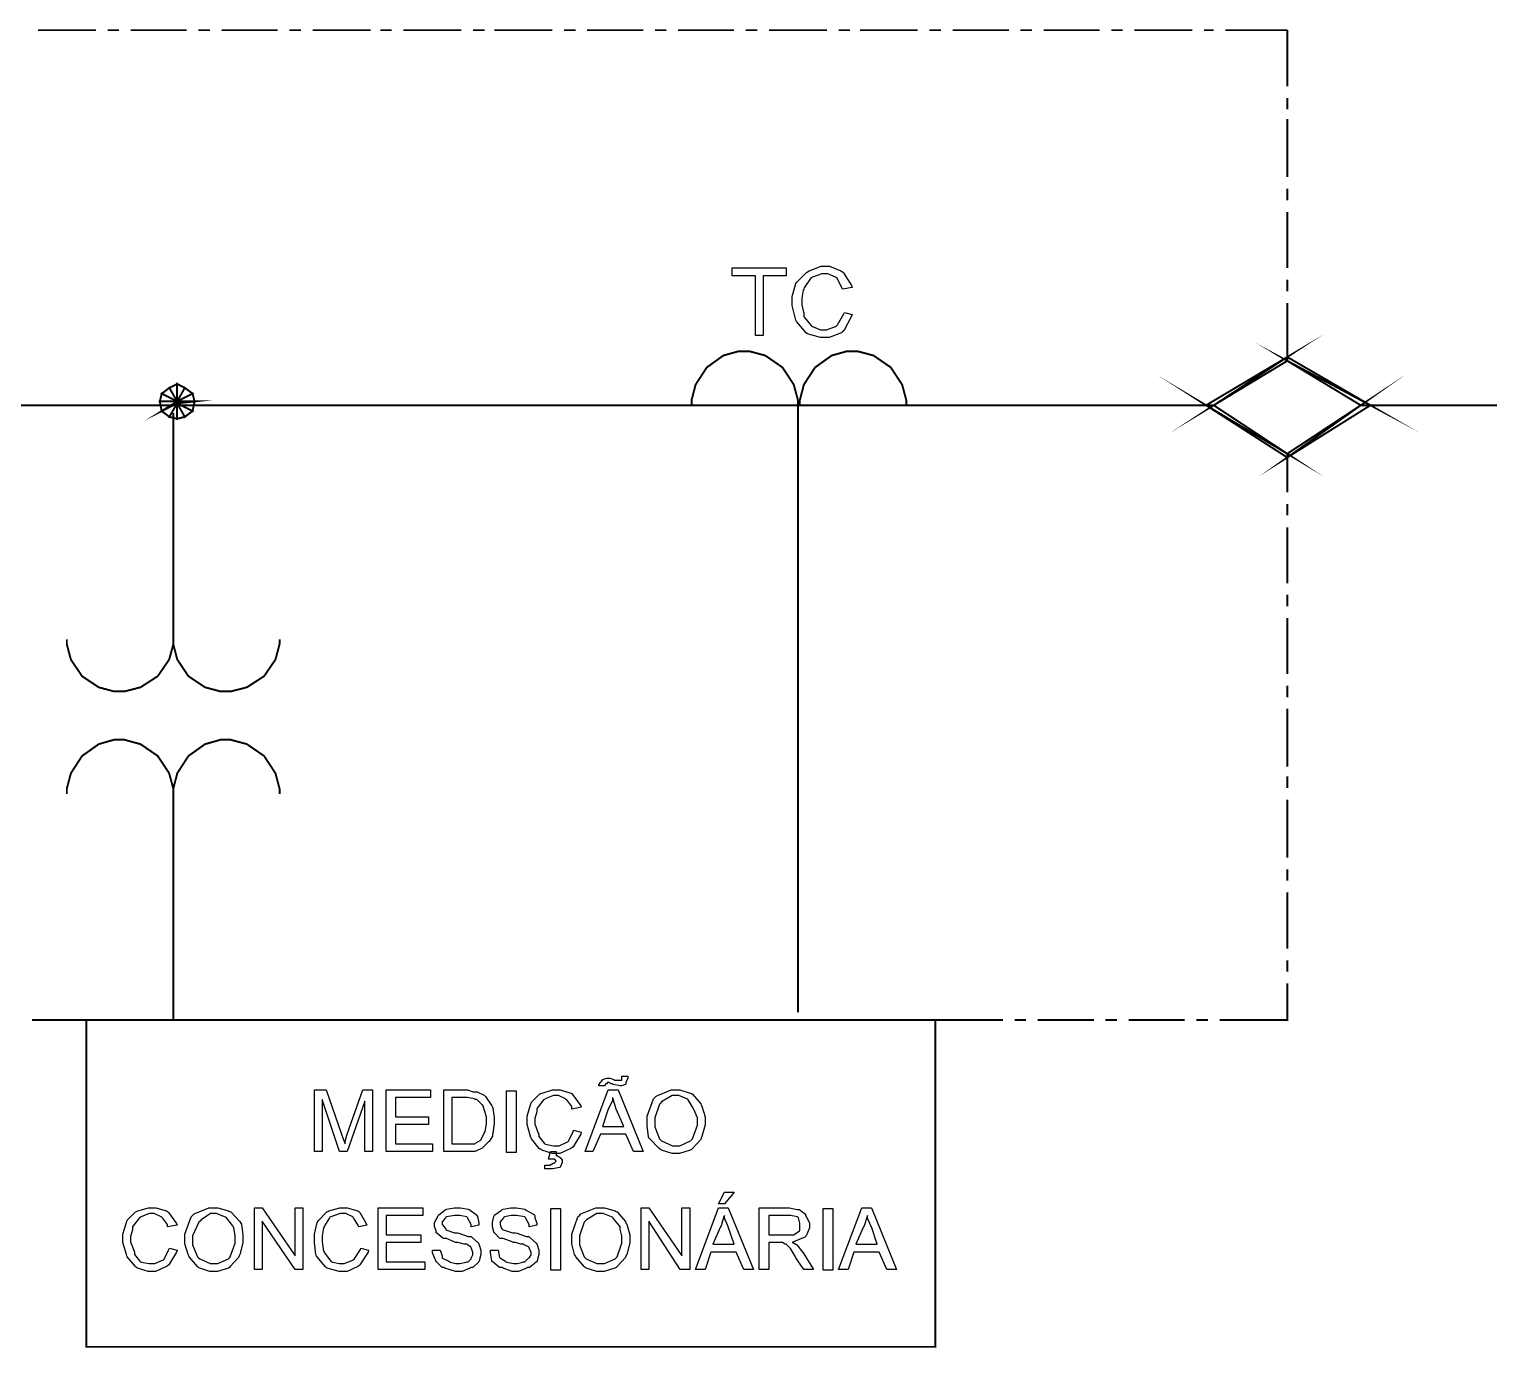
# Model space of a CAD drawing. Header units: metres. Extents: x 3290 to 4536, y 1562 to 1983.
# Drawn here: x 4359.59 to 4384.06, y 1886.72 to 1908.83 of the extents above; entities that cross this region are included whole.
import ezdxf

# ---------------------------------------------------------------- set-up
doc = ezdxf.new("R2010")
doc.units = ezdxf.units.M
for name, color, linetype in [('C00-00-00-BLACK', 7, 'Continuous'), ('C00-7E-FF', 150, 'Continuous'), ('CFF-7E-00', 30, 'Continuous')]:
    doc.layers.add(name, color=color, linetype=linetype)

msp = doc.modelspace()

# ---------------------------------------------------------------- linework, layer by layer
at = {"layer": 'C00-00-00-BLACK', "const_width": 0.0324}
for points in [[(4362.074, 1902.878), (4361.944, 1902.814), (4362.074, 1902.587), (4362.074, 1902.878)], [(4362.074, 1902.587), (4362.203, 1902.814), (4362.074, 1902.878), (4362.074, 1902.587)], [(4362.074, 1902.587), (4361.816, 1902.717), (4361.783, 1902.587), (4362.074, 1902.587)], [(4361.944, 1902.814), (4362.074, 1902.587), (4361.816, 1902.717), (4361.944, 1902.814)], [(4362.366, 1902.587), (4362.333, 1902.717), (4362.074, 1902.587), (4362.366, 1902.587)], [(4362.333, 1902.717), (4362.074, 1902.587), (4362.203, 1902.814), (4362.333, 1902.717)], [(4362.074, 1902.587), (4361.816, 1902.425), (4362.074, 1902.554), (4362.074, 1902.587)], [(4361.783, 1902.587), (4362.074, 1902.587), (4361.816, 1902.425), (4361.783, 1902.587)], [(4361.816, 1902.425), (4362.074, 1902.554), (4361.944, 1902.328), (4361.816, 1902.425)], [(4362.074, 1902.554), (4361.944, 1902.328), (4362.074, 1902.295), (4362.074, 1902.554)], [(4362.333, 1902.425), (4362.074, 1902.554), (4362.366, 1902.587), (4362.333, 1902.425)], [(4362.203, 1902.328), (4362.074, 1902.554), (4362.333, 1902.425), (4362.203, 1902.328)], [(4362.074, 1902.295), (4362.203, 1902.328), (4362.074, 1902.554), (4362.074, 1902.295)], [(4362.074, 1902.554), (4362.366, 1902.587), (4362.074, 1902.587), (4362.074, 1902.554)]]:
    msp.add_lwpolyline(points, close=True, dxfattribs=at)
at = {"layer": 'C00-00-00-BLACK'}
for points in [[(4362.074, 1902.878), (4361.944, 1902.814), (4362.074, 1902.587), (4362.074, 1902.878)], [(4362.074, 1902.587), (4362.203, 1902.814), (4362.074, 1902.878), (4362.074, 1902.587)], [(4362.074, 1902.587), (4361.816, 1902.717), (4361.783, 1902.587), (4362.074, 1902.587)], [(4361.944, 1902.814), (4362.074, 1902.587), (4361.816, 1902.717), (4361.944, 1902.814)], [(4362.333, 1902.717), (4362.074, 1902.587), (4362.203, 1902.814), (4362.333, 1902.717)], [(4362.366, 1902.587), (4362.333, 1902.717), (4362.074, 1902.587), (4362.366, 1902.587)], [(4361.783, 1902.587), (4362.074, 1902.587), (4361.816, 1902.425), (4361.783, 1902.587)], [(4362.074, 1902.587), (4361.816, 1902.425), (4362.074, 1902.554), (4362.074, 1902.587)], [(4361.816, 1902.425), (4362.074, 1902.554), (4361.944, 1902.328), (4361.816, 1902.425)], [(4362.074, 1902.554), (4361.944, 1902.328), (4362.074, 1902.295), (4362.074, 1902.554)], [(4362.333, 1902.425), (4362.074, 1902.554), (4362.366, 1902.587), (4362.333, 1902.425)], [(4362.074, 1902.554), (4362.366, 1902.587), (4362.074, 1902.587), (4362.074, 1902.554)], [(4362.074, 1902.295), (4362.203, 1902.328), (4362.074, 1902.554), (4362.074, 1902.295)], [(4362.203, 1902.328), (4362.074, 1902.554), (4362.333, 1902.425), (4362.203, 1902.328)]]:
    msp.add_lwpolyline(points, close=True, dxfattribs=at)
at = {"layer": 'C00-7E-FF', "const_width": 0.0324}
for points in [[(4359.74, 1908.81), (4360.713, 1908.81)], [(4360.907, 1908.81), (4361.101, 1908.81)], [(4361.295, 1908.81), (4362.236, 1908.81)], [(4362.43, 1908.81), (4362.625, 1908.81)], [(4362.821, 1908.81), (4363.76, 1908.81)], [(4363.955, 1908.81), (4364.149, 1908.81)], [(4364.344, 1908.81), (4365.317, 1908.81)], [(4365.479, 1908.81), (4365.673, 1908.81)], [(4365.867, 1908.81), (4366.84, 1908.81)], [(4367.034, 1908.81), (4367.23, 1908.81)], [(4367.392, 1908.81), (4368.365, 1908.81)], [(4368.56, 1908.81), (4368.754, 1908.81)], [(4368.947, 1908.81), (4369.888, 1908.81)], [(4370.083, 1908.81), (4370.277, 1908.81)], [(4370.473, 1908.81), (4371.411, 1908.81)], [(4371.608, 1908.81), (4371.802, 1908.81)], [(4371.996, 1908.81), (4372.969, 1908.81)], [(4373.164, 1908.81), (4373.357, 1908.81)], [(4373.52, 1908.81), (4374.492, 1908.81)], [(4374.686, 1908.81), (4374.883, 1908.81)], [(4375.077, 1908.81), (4376.018, 1908.81)], [(4376.212, 1908.81), (4376.405, 1908.81)], [(4376.6, 1908.81), (4377.541, 1908.81)], [(4377.735, 1908.81), (4377.929, 1908.81)], [(4378.124, 1908.81), (4379.096, 1908.81)], [(4379.292, 1908.81), (4379.454, 1908.81)], [(4379.649, 1908.81), (4380.686, 1908.81)], [(4380.686, 1907.869), (4380.686, 1908.81)], [(4380.686, 1907.48), (4380.686, 1907.674)], [(4380.686, 1906.346), (4380.686, 1907.319)], [(4380.686, 1905.957), (4380.686, 1906.152)], [(4380.686, 1904.822), (4380.686, 1905.762)], [(4380.686, 1904.434), (4380.686, 1904.628)], [(4380.686, 1903.3), (4380.686, 1904.239)], [(4372.482, 1902.522), (4372.482, 1902.609), (4372.412, 1902.869), (4372.223, 1903.157), (4371.935, 1903.356), (4371.665, 1903.428), (4371.576, 1903.428), (4371.489, 1903.428), (4371.232, 1903.356), (4370.954, 1903.157), (4370.767, 1902.869), (4370.699, 1902.609), (4370.699, 1902.522)], [(4374.298, 1902.522), (4374.298, 1902.609), (4374.229, 1902.869), (4374.038, 1903.157), (4373.75, 1903.356), (4373.48, 1903.428), (4373.39, 1903.428), (4373.304, 1903.428), (4373.048, 1903.356), (4372.77, 1903.157), (4372.582, 1902.869), (4372.514, 1902.609), (4372.514, 1902.522)], [(4356.368, 1902.522), (4379.389, 1902.522)], [(4356.368, 1902.522), (4379.389, 1902.522)], [(4362.01, 1902.392), (4362.01, 1898.6)], [(4372.482, 1892.346), (4372.482, 1902.522)], [(4381.983, 1902.522), (4396.866, 1902.522)], [(4380.686, 1901.064), (4380.686, 1901.679)], [(4380.686, 1900.675), (4380.686, 1900.87)], [(4380.686, 1899.54), (4380.686, 1900.479)], [(4380.686, 1899.153), (4380.686, 1899.346)], [(4380.686, 1898.017), (4380.686, 1898.956)], [(4360.225, 1898.6), (4360.225, 1898.515), (4360.293, 1898.259), (4360.481, 1897.981), (4360.759, 1897.795), (4361.015, 1897.726), (4361.101, 1897.726), (4361.191, 1897.726), (4361.461, 1897.795), (4361.749, 1897.981), (4361.94, 1898.259), (4362.01, 1898.515), (4362.01, 1898.6)], [(4362.01, 1898.6), (4362.01, 1898.515), (4362.077, 1898.259), (4362.264, 1897.981), (4362.542, 1897.795), (4362.799, 1897.726), (4362.885, 1897.726), (4362.975, 1897.726), (4363.244, 1897.795), (4363.532, 1897.981), (4363.722, 1898.259), (4363.791, 1898.515), (4363.791, 1898.6)], [(4380.686, 1897.629), (4380.686, 1897.823)], [(4380.686, 1896.462), (4380.686, 1897.435)], [(4362.01, 1896.009), (4362.01, 1896.097), (4361.94, 1896.355), (4361.749, 1896.644), (4361.461, 1896.842), (4361.191, 1896.915), (4361.101, 1896.915), (4361.015, 1896.915), (4360.759, 1896.842), (4360.481, 1896.644), (4360.293, 1896.355), (4360.225, 1896.097), (4360.225, 1896.009)], [(4363.791, 1896.009), (4363.791, 1896.097), (4363.722, 1896.355), (4363.532, 1896.644), (4363.244, 1896.842), (4362.975, 1896.915), (4362.885, 1896.915), (4362.799, 1896.915), (4362.542, 1896.842), (4362.264, 1896.644), (4362.077, 1896.355), (4362.01, 1896.097), (4362.01, 1896.009)], [(4380.686, 1896.106), (4380.686, 1896.3)], [(4362.01, 1892.216), (4362.01, 1896.009)], [(4380.686, 1894.939), (4380.686, 1895.912)], [(4380.686, 1894.551), (4380.686, 1894.745)], [(4380.686, 1893.415), (4380.686, 1894.356)], [(4380.686, 1893.027), (4380.686, 1893.221)], [(4379.551, 1892.216), (4380.686, 1892.216), (4380.686, 1892.834)], [(4359.642, 1892.216), (4360.551, 1892.216)], [(4374.784, 1892.216), (4375.919, 1892.216)], [(4376.115, 1892.216), (4376.308, 1892.216)], [(4376.503, 1892.216), (4377.443, 1892.216)], [(4377.638, 1892.216), (4377.832, 1892.216)], [(4378.026, 1892.216), (4378.967, 1892.216)], [(4379.161, 1892.216), (4379.357, 1892.216)]]:
    msp.add_lwpolyline(points, dxfattribs=at)
for points in [[(4380.686, 1903.331), (4379.454, 1902.522), (4379.325, 1902.522), (4380.686, 1903.331)], [(4380.686, 1903.267), (4380.686, 1903.331), (4379.454, 1902.522), (4380.686, 1903.267)], [(4381.918, 1902.522), (4382.08, 1902.522), (4380.686, 1903.267), (4381.918, 1902.522)], [(4382.08, 1902.522), (4380.686, 1903.267), (4380.686, 1903.331), (4382.08, 1902.522)], [(4379.325, 1902.522), (4380.686, 1901.71), (4380.686, 1901.647), (4379.325, 1902.522)], [(4380.686, 1901.71), (4380.686, 1901.647), (4381.918, 1902.522), (4380.686, 1901.71)], [(4379.454, 1902.522), (4379.325, 1902.522), (4380.686, 1901.71), (4379.454, 1902.522)], [(4380.686, 1901.647), (4381.918, 1902.522), (4382.08, 1902.522), (4380.686, 1901.647)], [(4374.784, 1886.74), (4374.784, 1892.216), (4360.551, 1892.216), (4360.551, 1886.74), (4374.784, 1886.74)]]:
    msp.add_lwpolyline(points, close=True, dxfattribs=at)
at = {"layer": 'C00-7E-FF'}
for points in [[(4380.686, 1903.331), (4379.454, 1902.522), (4379.325, 1902.522), (4380.686, 1903.331)], [(4380.686, 1903.267), (4380.686, 1903.331), (4379.454, 1902.522), (4380.686, 1903.267)], [(4382.08, 1902.522), (4380.686, 1903.267), (4380.686, 1903.331), (4382.08, 1902.522)], [(4381.918, 1902.522), (4382.08, 1902.522), (4380.686, 1903.267), (4381.918, 1902.522)], [(4379.454, 1902.522), (4379.325, 1902.522), (4380.686, 1901.71), (4379.454, 1902.522)], [(4379.325, 1902.522), (4380.686, 1901.71), (4380.686, 1901.647), (4379.325, 1902.522)], [(4380.686, 1901.71), (4380.686, 1901.647), (4381.918, 1902.522), (4380.686, 1901.71)], [(4380.686, 1901.647), (4381.918, 1902.522), (4382.08, 1902.522), (4380.686, 1901.647)]]:
    msp.add_lwpolyline(points, close=True, dxfattribs=at)
at = {"layer": 'CFF-7E-00'}
for points in [[(4371.77, 1903.689), (4371.77, 1904.692), (4371.379, 1904.692), (4371.379, 1904.824), (4372.287, 1904.824), (4372.287, 1904.692), (4371.899, 1904.692), (4371.899, 1903.689), (4371.77, 1903.689)], [(4373.26, 1904.078), (4373.39, 1904.045), (4373.382, 1904.014), (4373.252, 1903.772), (4373.228, 1903.755), (4373.211, 1903.739), (4373.006, 1903.657), (4372.937, 1903.657), (4372.863, 1903.657), (4372.661, 1903.715), (4372.645, 1903.722), (4372.62, 1903.739), (4372.457, 1903.924), (4372.449, 1903.948), (4372.441, 1903.973), (4372.385, 1904.197), (4372.385, 1904.272), (4372.385, 1904.346), (4372.441, 1904.539), (4372.449, 1904.564), (4372.465, 1904.588), (4372.628, 1904.75), (4372.645, 1904.758), (4372.669, 1904.775), (4372.87, 1904.854), (4372.937, 1904.854), (4373.01, 1904.854), (4373.204, 1904.775), (4373.228, 1904.758), (4373.244, 1904.742), (4373.382, 1904.531), (4373.39, 1904.499), (4373.228, 1904.466), (4373.219, 1904.491), (4373.138, 1904.653), (4373.131, 1904.661), (4373.114, 1904.669), (4372.981, 1904.725), (4372.937, 1904.725), (4372.88, 1904.725), (4372.726, 1904.669), (4372.71, 1904.661), (4372.694, 1904.645), (4372.586, 1904.491), (4372.579, 1904.466), (4372.57, 1904.45), (4372.546, 1904.317), (4372.546, 1904.272), (4372.546, 1904.208), (4372.579, 1904.062), (4372.579, 1904.012), (4372.586, 1903.997), (4372.702, 1903.86), (4372.71, 1903.851), (4372.726, 1903.844), (4372.859, 1903.786), (4372.904, 1903.786), (4372.96, 1903.786), (4373.114, 1903.844), (4373.131, 1903.851), (4373.147, 1903.869), (4373.252, 1904.054), (4373.26, 1904.078)], [(4369.142, 1891.114), (4369.142, 1891.138), (4369.198, 1891.204), (4369.206, 1891.211), (4369.206, 1891.22), (4369.279, 1891.245), (4369.303, 1891.245), (4369.327, 1891.245), (4369.394, 1891.22), (4369.402, 1891.211), (4369.427, 1891.211), (4369.482, 1891.211), (4369.5, 1891.211), (4369.5, 1891.211), (4369.524, 1891.211), (4369.532, 1891.211), (4369.532, 1891.211), (4369.532, 1891.262), (4369.532, 1891.277), (4369.629, 1891.277), (4369.629, 1891.245), (4369.597, 1891.171), (4369.597, 1891.146), (4369.589, 1891.138), (4369.522, 1891.114), (4369.5, 1891.114), (4369.5, 1891.114), (4369.387, 1891.138), (4369.371, 1891.146), (4369.354, 1891.146), (4369.303, 1891.178), (4369.303, 1891.178), (4369.295, 1891.178), (4369.272, 1891.146), (4369.272, 1891.146), (4369.263, 1891.146), (4369.239, 1891.114), (4369.239, 1891.114), (4369.142, 1891.114)], [(4364.376, 1890.013), (4364.376, 1891.049), (4364.571, 1891.049), (4364.829, 1890.305), (4364.836, 1890.289), (4364.886, 1890.151), (4364.894, 1890.143), (4364.894, 1890.184), (4364.918, 1890.289), (4364.926, 1890.305), (4365.187, 1891.049), (4365.349, 1891.049), (4365.349, 1890.013), (4365.22, 1890.013), (4365.22, 1890.855), (4364.926, 1890.013), (4364.797, 1890.013), (4364.506, 1890.887), (4364.506, 1890.013), (4364.376, 1890.013)], [(4365.576, 1890.013), (4365.576, 1891.049), (4366.322, 1891.049), (4366.322, 1890.919), (4365.737, 1890.919), (4365.737, 1890.596), (4366.29, 1890.596), (4366.29, 1890.466), (4365.737, 1890.466), (4365.737, 1890.143), (4366.355, 1890.143), (4366.355, 1890.013), (4365.576, 1890.013)], [(4366.548, 1890.013), (4366.548, 1891.049), (4366.904, 1891.049), (4366.945, 1891.049), (4367.036, 1891.016), (4367.067, 1891.016), (4367.107, 1891.016), (4367.222, 1890.96), (4367.23, 1890.952), (4367.246, 1890.936), (4367.351, 1890.782), (4367.36, 1890.758), (4367.367, 1890.742), (4367.392, 1890.584), (4367.392, 1890.532), (4367.392, 1890.476), (4367.367, 1890.322), (4367.36, 1890.305), (4367.36, 1890.273), (4367.303, 1890.184), (4367.295, 1890.175), (4367.287, 1890.168), (4367.206, 1890.086), (4367.198, 1890.077), (4367.19, 1890.07), (4367.082, 1890.022), (4367.067, 1890.013), (4367.026, 1890.013), (4366.934, 1890.013), (4366.904, 1890.013), (4366.548, 1890.013)], [(4366.678, 1890.143), (4366.904, 1890.143), (4366.945, 1890.143), (4367.036, 1890.143), (4367.067, 1890.143), (4367.074, 1890.151), (4367.157, 1890.2), (4367.166, 1890.207), (4367.173, 1890.215), (4367.222, 1890.321), (4367.23, 1890.337), (4367.237, 1890.345), (4367.263, 1890.485), (4367.263, 1890.532), (4367.263, 1890.597), (4367.206, 1890.774), (4367.198, 1890.79), (4367.19, 1890.798), (4367.097, 1890.887), (4367.067, 1890.887), (4367.058, 1890.895), (4366.942, 1890.919), (4366.904, 1890.919), (4366.678, 1890.919), (4366.678, 1890.143)], [(4367.596, 1891.033), (4367.758, 1891.033), (4367.758, 1889.997), (4367.596, 1889.997), (4367.596, 1891.033)], [(4368.721, 1890.369), (4368.85, 1890.337), (4368.842, 1890.305), (4368.713, 1890.094), (4368.689, 1890.077), (4368.672, 1890.062), (4368.49, 1889.981), (4368.43, 1889.981), (4368.365, 1889.981), (4368.186, 1890.039), (4368.169, 1890.046), (4368.145, 1890.063), (4368.015, 1890.224), (4368.008, 1890.24), (4367.999, 1890.264), (4367.942, 1890.465), (4367.942, 1890.532), (4367.942, 1890.604), (4367.999, 1890.798), (4368.008, 1890.822), (4368.015, 1890.839), (4368.152, 1890.977), (4368.169, 1890.984), (4368.193, 1890.993), (4368.37, 1891.049), (4368.43, 1891.049), (4368.494, 1891.049), (4368.672, 1890.993), (4368.689, 1890.984), (4368.705, 1890.969), (4368.842, 1890.782), (4368.85, 1890.758), (4368.689, 1890.725), (4368.689, 1890.767), (4368.608, 1890.879), (4368.592, 1890.887), (4368.584, 1890.895), (4368.468, 1890.952), (4368.43, 1890.952), (4368.382, 1890.952), (4368.244, 1890.895), (4368.236, 1890.887), (4368.219, 1890.879), (4368.112, 1890.742), (4368.104, 1890.725), (4368.104, 1890.677), (4368.072, 1890.568), (4368.072, 1890.532), (4368.072, 1890.476), (4368.129, 1890.322), (4368.137, 1890.305), (4368.137, 1890.265), (4368.227, 1890.151), (4368.236, 1890.143), (4368.252, 1890.135), (4368.385, 1890.11), (4368.43, 1890.11), (4368.478, 1890.11), (4368.607, 1890.168), (4368.624, 1890.175), (4368.631, 1890.184), (4368.712, 1890.345), (4368.721, 1890.369)], [(4368.916, 1890.013), (4369.303, 1891.049), (4369.468, 1891.049), (4369.888, 1890.013), (4369.727, 1890.013), (4369.597, 1890.305), (4369.174, 1890.305), (4369.045, 1890.013), (4368.916, 1890.013)], [(4369.206, 1890.433), (4369.565, 1890.433), (4369.435, 1890.725), (4369.427, 1890.742), (4369.378, 1890.912), (4369.371, 1890.919), (4369.371, 1890.871), (4369.312, 1890.742), (4369.303, 1890.725), (4369.206, 1890.433)], [(4369.953, 1890.499), (4369.953, 1890.604), (4370.058, 1890.895), (4370.083, 1890.919), (4370.107, 1890.943), (4370.357, 1891.049), (4370.44, 1891.049), (4370.504, 1891.049), (4370.675, 1890.993), (4370.699, 1890.984), (4370.715, 1890.977), (4370.853, 1890.814), (4370.862, 1890.79), (4370.869, 1890.774), (4370.926, 1890.593), (4370.926, 1890.532), (4370.926, 1890.459), (4370.869, 1890.264), (4370.862, 1890.24), (4370.853, 1890.215), (4370.715, 1890.063), (4370.699, 1890.046), (4370.675, 1890.039), (4370.498, 1889.981), (4370.44, 1889.981), (4370.375, 1889.981), (4370.196, 1890.039), (4370.18, 1890.046), (4370.156, 1890.063), (4370.001, 1890.224), (4369.985, 1890.24), (4369.977, 1890.264), (4369.953, 1890.441), (4369.953, 1890.499)], [(4370.083, 1890.499), (4370.083, 1890.426), (4370.163, 1890.224), (4370.18, 1890.207), (4370.196, 1890.191), (4370.379, 1890.11), (4370.44, 1890.11), (4370.504, 1890.11), (4370.683, 1890.191), (4370.699, 1890.207), (4370.715, 1890.224), (4370.796, 1890.455), (4370.796, 1890.532), (4370.796, 1890.58), (4370.739, 1890.718), (4370.732, 1890.725), (4370.723, 1890.742), (4370.642, 1890.879), (4370.635, 1890.887), (4370.618, 1890.895), (4370.485, 1890.952), (4370.44, 1890.952), (4370.375, 1890.952), (4370.196, 1890.847), (4370.18, 1890.822), (4370.163, 1890.806), (4370.083, 1890.576), (4370.083, 1890.499)], [(4368.3, 1889.883), (4368.333, 1890.013), (4368.43, 1890.013), (4368.43, 1889.949), (4368.446, 1889.949), (4368.494, 1889.916), (4368.494, 1889.916), (4368.502, 1889.909), (4368.527, 1889.866), (4368.527, 1889.851), (4368.527, 1889.827), (4368.502, 1889.762), (4368.494, 1889.754), (4368.486, 1889.747), (4368.371, 1889.722), (4368.333, 1889.722), (4368.309, 1889.722), (4368.254, 1889.722), (4368.236, 1889.722), (4368.236, 1889.787), (4368.252, 1889.787), (4368.3, 1889.787), (4368.3, 1889.787), (4368.325, 1889.787), (4368.378, 1889.819), (4368.397, 1889.819), (4368.397, 1889.819), (4368.43, 1889.851), (4368.43, 1889.851), (4368.43, 1889.851), (4368.405, 1889.883), (4368.397, 1889.883), (4368.397, 1889.883), (4368.372, 1889.883), (4368.365, 1889.883), (4368.365, 1889.883), (4368.316, 1889.883), (4368.3, 1889.883)], [(4371.152, 1889.138), (4371.249, 1889.332), (4371.411, 1889.332), (4371.249, 1889.138), (4371.152, 1889.138)], [(4361.944, 1888.393), (4362.074, 1888.36), (4362.066, 1888.329), (4361.937, 1888.117), (4361.913, 1888.1), (4361.896, 1888.084), (4361.714, 1888.003), (4361.653, 1888.003), (4361.588, 1888.003), (4361.408, 1888.06), (4361.392, 1888.067), (4361.375, 1888.084), (4361.238, 1888.247), (4361.231, 1888.263), (4361.223, 1888.287), (4361.166, 1888.489), (4361.166, 1888.555), (4361.166, 1888.628), (4361.223, 1888.822), (4361.231, 1888.846), (4361.238, 1888.863), (4361.375, 1889.001), (4361.392, 1889.008), (4361.416, 1889.017), (4361.594, 1889.072), (4361.653, 1889.072), (4361.718, 1889.072), (4361.896, 1889.017), (4361.913, 1889.008), (4361.929, 1888.992), (4362.066, 1888.806), (4362.074, 1888.781), (4361.913, 1888.749), (4361.913, 1888.79), (4361.831, 1888.904), (4361.816, 1888.911), (4361.807, 1888.92), (4361.691, 1888.975), (4361.653, 1888.975), (4361.604, 1888.975), (4361.473, 1888.92), (4361.458, 1888.911), (4361.441, 1888.904), (4361.335, 1888.766), (4361.328, 1888.749), (4361.328, 1888.701), (4361.295, 1888.592), (4361.295, 1888.555), (4361.295, 1888.499), (4361.352, 1888.345), (4361.361, 1888.329), (4361.361, 1888.288), (4361.449, 1888.175), (4361.458, 1888.166), (4361.473, 1888.159), (4361.608, 1888.134), (4361.653, 1888.134), (4361.702, 1888.134), (4361.831, 1888.192), (4361.847, 1888.199), (4361.855, 1888.207), (4361.936, 1888.369), (4361.944, 1888.393)], [(4362.203, 1888.523), (4362.203, 1888.628), (4362.309, 1888.918), (4362.333, 1888.943), (4362.357, 1888.968), (4362.606, 1889.072), (4362.689, 1889.072), (4362.754, 1889.072), (4362.933, 1889.017), (4362.95, 1889.008), (4362.975, 1889.001), (4363.127, 1888.838), (4363.144, 1888.813), (4363.152, 1888.797), (4363.177, 1888.616), (4363.177, 1888.555), (4363.177, 1888.482), (4363.127, 1888.287), (4363.112, 1888.263), (4363.103, 1888.239), (4362.966, 1888.084), (4362.95, 1888.067), (4362.933, 1888.06), (4362.75, 1888.003), (4362.689, 1888.003), (4362.624, 1888.003), (4362.454, 1888.06), (4362.43, 1888.067), (4362.413, 1888.084), (4362.276, 1888.247), (4362.269, 1888.263), (4362.26, 1888.287), (4362.203, 1888.465), (4362.203, 1888.523)], [(4362.333, 1888.523), (4362.333, 1888.45), (4362.413, 1888.248), (4362.43, 1888.232), (4362.454, 1888.216), (4362.63, 1888.134), (4362.689, 1888.134), (4362.754, 1888.134), (4362.933, 1888.216), (4362.95, 1888.232), (4362.966, 1888.248), (4363.047, 1888.479), (4363.047, 1888.555), (4363.047, 1888.603), (4363.022, 1888.742), (4363.015, 1888.749), (4363.006, 1888.766), (4362.901, 1888.904), (4362.885, 1888.911), (4362.868, 1888.92), (4362.733, 1888.975), (4362.689, 1888.975), (4362.632, 1888.975), (4362.479, 1888.87), (4362.463, 1888.846), (4362.438, 1888.83), (4362.333, 1888.599), (4362.333, 1888.523)], [(4363.371, 1888.035), (4363.371, 1889.072), (4363.5, 1889.072), (4364.053, 1888.263), (4364.053, 1889.072), (4364.182, 1889.072), (4364.182, 1888.035), (4364.053, 1888.035), (4363.5, 1888.846), (4363.5, 1888.035), (4363.371, 1888.035)], [(4365.155, 1888.393), (4365.284, 1888.36), (4365.276, 1888.329), (4365.139, 1888.117), (4365.123, 1888.1), (4365.106, 1888.084), (4364.923, 1888.003), (4364.862, 1888.003), (4364.789, 1888.003), (4364.587, 1888.06), (4364.571, 1888.067), (4364.554, 1888.084), (4364.424, 1888.247), (4364.409, 1888.263), (4364.4, 1888.287), (4364.376, 1888.489), (4364.376, 1888.555), (4364.376, 1888.628), (4364.424, 1888.822), (4364.441, 1888.846), (4364.449, 1888.863), (4364.585, 1889.001), (4364.602, 1889.008), (4364.618, 1889.017), (4364.8, 1889.072), (4364.862, 1889.072), (4364.927, 1889.072), (4365.106, 1889.017), (4365.123, 1889.008), (4365.139, 1888.992), (4365.244, 1888.806), (4365.252, 1888.781), (4365.123, 1888.749), (4365.114, 1888.766), (4365.033, 1888.904), (4365.026, 1888.911), (4365.018, 1888.92), (4364.9, 1888.975), (4364.862, 1888.975), (4364.805, 1888.975), (4364.651, 1888.92), (4364.635, 1888.911), (4364.627, 1888.904), (4364.546, 1888.766), (4364.538, 1888.749), (4364.53, 1888.733), (4364.506, 1888.6), (4364.506, 1888.555), (4364.506, 1888.499), (4364.53, 1888.345), (4364.538, 1888.329), (4364.546, 1888.313), (4364.651, 1888.175), (4364.668, 1888.166), (4364.684, 1888.159), (4364.792, 1888.134), (4364.829, 1888.134), (4364.877, 1888.134), (4365.018, 1888.192), (4365.026, 1888.199), (4365.042, 1888.207), (4365.146, 1888.369), (4365.155, 1888.393)], [(4365.446, 1888.035), (4365.446, 1889.072), (4366.192, 1889.072), (4366.192, 1888.943), (4365.576, 1888.943), (4365.576, 1888.619), (4366.161, 1888.619), (4366.161, 1888.49), (4365.576, 1888.49), (4365.576, 1888.166), (4366.225, 1888.166), (4366.225, 1888.035), (4365.446, 1888.035)], [(4366.355, 1888.36), (4366.484, 1888.36), (4366.484, 1888.36), (4366.517, 1888.264), (4366.517, 1888.232), (4366.524, 1888.224), (4366.629, 1888.175), (4366.645, 1888.166), (4366.653, 1888.159), (4366.744, 1888.134), (4366.775, 1888.134), (4366.815, 1888.134), (4366.92, 1888.159), (4366.937, 1888.166), (4366.953, 1888.166), (4367.001, 1888.216), (4367.001, 1888.232), (4367.009, 1888.24), (4367.034, 1888.282), (4367.034, 1888.296), (4367.034, 1888.32), (4367.009, 1888.386), (4367.001, 1888.393), (4367.001, 1888.41), (4366.945, 1888.451), (4366.937, 1888.458), (4366.889, 1888.458), (4366.779, 1888.49), (4366.743, 1888.49), (4366.718, 1888.498), (4366.59, 1888.555), (4366.548, 1888.555), (4366.531, 1888.564), (4366.426, 1888.645), (4366.419, 1888.652), (4366.419, 1888.685), (4366.387, 1888.757), (4366.387, 1888.781), (4366.387, 1888.823), (4366.443, 1888.927), (4366.451, 1888.943), (4366.459, 1888.951), (4366.564, 1889.033), (4366.581, 1889.041), (4366.588, 1889.049), (4366.727, 1889.072), (4366.775, 1889.072), (4366.823, 1889.072), (4366.953, 1889.049), (4366.97, 1889.041), (4366.986, 1889.033), (4367.091, 1888.951), (4367.099, 1888.943), (4367.108, 1888.927), (4367.133, 1888.818), (4367.133, 1888.781), (4367.001, 1888.749), (4367.001, 1888.79), (4366.945, 1888.904), (4366.937, 1888.911), (4366.929, 1888.92), (4366.813, 1888.943), (4366.775, 1888.943), (4366.726, 1888.943), (4366.588, 1888.92), (4366.581, 1888.911), (4366.573, 1888.904), (4366.517, 1888.836), (4366.517, 1888.813), (4366.517, 1888.789), (4366.573, 1888.725), (4366.581, 1888.716), (4366.581, 1888.701), (4366.726, 1888.652), (4366.775, 1888.652), (4366.799, 1888.645), (4366.951, 1888.587), (4367.001, 1888.587), (4367.017, 1888.579), (4367.124, 1888.475), (4367.133, 1888.458), (4367.14, 1888.451), (4367.166, 1888.359), (4367.166, 1888.329), (4367.166, 1888.288), (4367.14, 1888.183), (4367.133, 1888.166), (4367.124, 1888.159), (4367.032, 1888.067), (4367.001, 1888.067), (4366.984, 1888.06), (4366.852, 1888.003), (4366.808, 1888.003), (4366.742, 1888.003), (4366.564, 1888.06), (4366.548, 1888.067), (4366.516, 1888.067), (4366.426, 1888.159), (4366.419, 1888.166), (4366.41, 1888.183), (4366.355, 1888.316), (4366.355, 1888.36)], [(4367.328, 1888.36), (4367.457, 1888.36), (4367.457, 1888.36), (4367.481, 1888.24), (4367.489, 1888.232), (4367.496, 1888.224), (4367.578, 1888.175), (4367.586, 1888.166), (4367.602, 1888.159), (4367.711, 1888.134), (4367.748, 1888.134), (4367.78, 1888.134), (4367.869, 1888.159), (4367.878, 1888.166), (4367.902, 1888.166), (4367.967, 1888.224), (4367.975, 1888.232), (4367.982, 1888.24), (4368.008, 1888.282), (4368.008, 1888.296), (4368.008, 1888.32), (4367.982, 1888.386), (4367.975, 1888.393), (4367.975, 1888.41), (4367.894, 1888.451), (4367.878, 1888.458), (4367.837, 1888.458), (4367.745, 1888.49), (4367.716, 1888.49), (4367.691, 1888.498), (4367.54, 1888.555), (4367.489, 1888.555), (4367.481, 1888.564), (4367.4, 1888.645), (4367.392, 1888.652), (4367.384, 1888.669), (4367.36, 1888.754), (4367.36, 1888.781), (4367.36, 1888.823), (4367.384, 1888.927), (4367.392, 1888.943), (4367.4, 1888.951), (4367.513, 1889.033), (4367.522, 1889.041), (4367.538, 1889.049), (4367.67, 1889.072), (4367.716, 1889.072), (4367.764, 1889.072), (4367.901, 1889.049), (4367.91, 1889.041), (4367.925, 1889.033), (4368.063, 1888.951), (4368.072, 1888.943), (4368.072, 1888.903), (4368.104, 1888.812), (4368.104, 1888.781), (4367.975, 1888.749), (4367.975, 1888.79), (4367.917, 1888.904), (4367.91, 1888.911), (4367.901, 1888.92), (4367.762, 1888.943), (4367.716, 1888.943), (4367.675, 1888.943), (4367.562, 1888.92), (4367.554, 1888.911), (4367.546, 1888.904), (4367.489, 1888.836), (4367.489, 1888.813), (4367.489, 1888.789), (4367.513, 1888.725), (4367.522, 1888.716), (4367.529, 1888.709), (4367.694, 1888.652), (4367.748, 1888.652), (4367.773, 1888.645), (4367.924, 1888.587), (4367.975, 1888.587), (4367.982, 1888.579), (4368.096, 1888.475), (4368.104, 1888.458), (4368.112, 1888.451), (4368.137, 1888.359), (4368.137, 1888.329), (4368.137, 1888.288), (4368.112, 1888.183), (4368.104, 1888.166), (4368.096, 1888.159), (4367.98, 1888.067), (4367.942, 1888.067), (4367.934, 1888.06), (4367.795, 1888.003), (4367.748, 1888.003), (4367.691, 1888.003), (4367.538, 1888.06), (4367.522, 1888.067), (4367.481, 1888.067), (4367.375, 1888.159), (4367.36, 1888.166), (4367.351, 1888.183), (4367.328, 1888.316), (4367.328, 1888.36)], [(4368.34, 1889.059), (4368.503, 1889.059), (4368.503, 1888.023), (4368.34, 1888.023), (4368.34, 1889.059)], [(4368.689, 1888.523), (4368.689, 1888.628), (4368.793, 1888.918), (4368.819, 1888.943), (4368.843, 1888.968), (4369.091, 1889.072), (4369.174, 1889.072), (4369.239, 1889.072), (4369.418, 1889.017), (4369.435, 1889.008), (4369.451, 1889.001), (4369.589, 1888.838), (4369.597, 1888.813), (4369.613, 1888.797), (4369.662, 1888.616), (4369.662, 1888.555), (4369.662, 1888.482), (4369.613, 1888.287), (4369.597, 1888.263), (4369.589, 1888.239), (4369.451, 1888.084), (4369.435, 1888.067), (4369.411, 1888.06), (4369.233, 1888.003), (4369.174, 1888.003), (4369.109, 1888.003), (4368.932, 1888.06), (4368.916, 1888.067), (4368.899, 1888.084), (4368.761, 1888.247), (4368.754, 1888.263), (4368.737, 1888.287), (4368.689, 1888.465), (4368.689, 1888.523)], [(4368.819, 1888.523), (4368.819, 1888.45), (4368.899, 1888.248), (4368.916, 1888.232), (4368.932, 1888.216), (4369.113, 1888.134), (4369.174, 1888.134), (4369.239, 1888.134), (4369.418, 1888.216), (4369.435, 1888.232), (4369.451, 1888.248), (4369.532, 1888.479), (4369.532, 1888.555), (4369.532, 1888.603), (4369.5, 1888.713), (4369.5, 1888.749), (4369.492, 1888.766), (4369.378, 1888.904), (4369.371, 1888.911), (4369.354, 1888.92), (4369.218, 1888.975), (4369.174, 1888.975), (4369.109, 1888.975), (4368.94, 1888.87), (4368.916, 1888.846), (4368.899, 1888.83), (4368.819, 1888.599), (4368.819, 1888.523)], [(4369.856, 1888.035), (4369.856, 1889.072), (4369.985, 1889.072), (4370.538, 1888.263), (4370.538, 1889.072), (4370.667, 1889.072), (4370.667, 1888.035), (4370.506, 1888.035), (4369.985, 1888.846), (4369.985, 1888.035), (4369.856, 1888.035)], [(4370.765, 1888.035), (4371.152, 1889.072), (4371.315, 1889.072), (4371.737, 1888.035), (4371.576, 1888.035), (4371.444, 1888.329), (4371.023, 1888.329), (4370.926, 1888.035), (4370.765, 1888.035)], [(4371.056, 1888.458), (4371.411, 1888.458), (4371.315, 1888.749), (4371.306, 1888.766), (4371.249, 1888.898), (4371.249, 1888.943), (4371.241, 1888.927), (4371.193, 1888.766), (4371.185, 1888.749), (4371.056, 1888.458)], [(4371.834, 1888.035), (4371.834, 1889.072), (4372.287, 1889.072), (4372.343, 1889.072), (4372.47, 1889.041), (4372.514, 1889.041), (4372.521, 1889.033), (4372.611, 1888.966), (4372.611, 1888.943), (4372.62, 1888.927), (4372.678, 1888.818), (4372.678, 1888.781), (4372.678, 1888.733), (4372.62, 1888.603), (4372.611, 1888.587), (4372.595, 1888.579), (4372.409, 1888.498), (4372.385, 1888.49), (4372.401, 1888.49), (4372.449, 1888.458), (4372.449, 1888.458), (4372.465, 1888.451), (4372.57, 1888.313), (4372.579, 1888.296), (4372.742, 1888.035), (4372.579, 1888.035), (4372.449, 1888.232), (4372.441, 1888.248), (4372.36, 1888.386), (4372.352, 1888.393), (4372.344, 1888.401), (4372.287, 1888.458), (4372.287, 1888.458), (4372.27, 1888.458), (4372.223, 1888.49), (4372.223, 1888.49), (4372.198, 1888.49), (4372.144, 1888.49), (4372.126, 1888.49), (4371.996, 1888.49), (4371.996, 1888.035), (4371.834, 1888.035)], [(4371.996, 1888.619), (4372.287, 1888.619), (4372.319, 1888.619), (4372.391, 1888.619), (4372.417, 1888.619), (4372.424, 1888.628), (4372.505, 1888.677), (4372.514, 1888.685), (4372.514, 1888.709), (4372.514, 1888.764), (4372.514, 1888.781), (4372.514, 1888.814), (4372.489, 1888.904), (4372.482, 1888.911), (4372.474, 1888.92), (4372.358, 1888.943), (4372.32, 1888.943), (4371.996, 1888.943), (4371.996, 1888.619)], [(4372.904, 1889.059), (4373.067, 1889.059), (4373.067, 1888.023), (4372.904, 1888.023), (4372.904, 1889.059)], [(4373.164, 1888.035), (4373.551, 1889.072), (4373.713, 1889.072), (4374.136, 1888.035), (4373.975, 1888.035), (4373.845, 1888.329), (4373.422, 1888.329), (4373.325, 1888.035), (4373.164, 1888.035)], [(4373.454, 1888.458), (4373.812, 1888.458), (4373.713, 1888.749), (4373.705, 1888.766), (4373.649, 1888.898), (4373.649, 1888.943), (4373.641, 1888.927), (4373.591, 1888.766), (4373.584, 1888.749), (4373.454, 1888.458)]]:
    msp.add_lwpolyline(points, close=True, dxfattribs=at)

doc.saveas('drawing.dxf')
